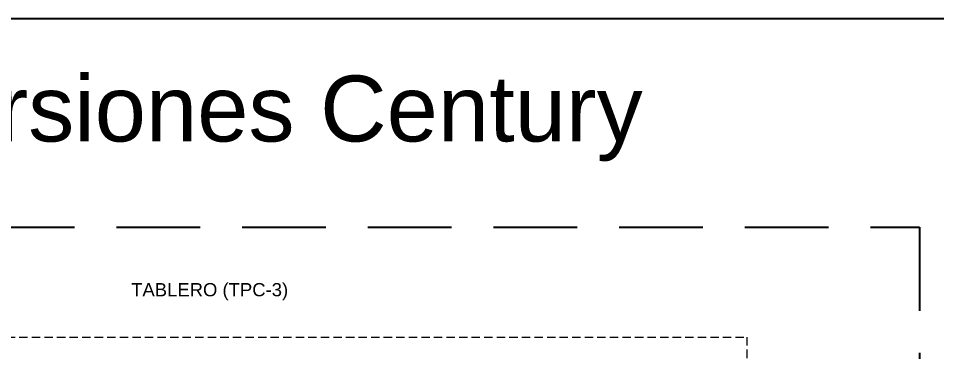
# Model space of a CAD drawing. Header units: inches. Extents: x 75782 to 87231, y -34126 to -18655.
# Drawn here: x 76500 to 77892, y -27899 to -27393 of the extents above; entities that cross this region are included whole.
import ezdxf

# ---------------------------------------------------------------- set-up
doc = ezdxf.new("R2010")
doc.units = ezdxf.units.IN
doc.header["$MEASUREMENT"] = 0
doc.linetypes.add('DASHED', pattern=[19.05, 12.7, -6.35])
doc.layers.add('A-Cables 220V', color=6, linetype='Continuous', lineweight=18)
doc.layers.add('WIRES', color=5, linetype='Continuous')
doc.styles.add('ARIAL', font='arial.ttf')

msp = doc.modelspace()

# ---------------------------------------------------------------- linework, layer by layer
at = {"ltscale": 0.1}
msp.add_lwpolyline([(75782.1, -27392.9), (85106.4, -27392.9), (85106.4, -30379.5), (75782.1, -30379.5)], close=True, dxfattribs=at)
msp.add_lwpolyline([(75782.1, -27392.9), (85106.4, -27392.9), (85106.4, -30379.5), (75782.1, -30379.5)], close=True, dxfattribs=at)
at = {"linetype": 'DASHED', "ltscale": 10}
msp.add_lwpolyline([(75886.9, -27709.7), (77866.6, -27709.7), (77866.6, -28689.3), (75886.9, -28689.3)], close=True, dxfattribs=at)
at = {"layer": 'A-Cables 220V', "linetype": 'DASHED'}
for p, q in [((76044.4, -27876.4), (77604.5, -27876.4)), ((77604.5, -27876.5), (77604.5, -28491.3))]:
    msp.add_line(p, q, dxfattribs=at)

# ---------------------------------------------------------------- texts
at = {"layer": 'WIRES', "color": 0, "style": 'ARIAL'}
for s, height, p in [('Inversiones Century', 100, (76204.6, -27579.7)), ('TABLERO (TPC-3)', 20.048, (76671.2, -27814.6))]:
    msp.add_text(s, height=height, dxfattribs=at).set_placement(p)

doc.saveas('drawing.dxf')
